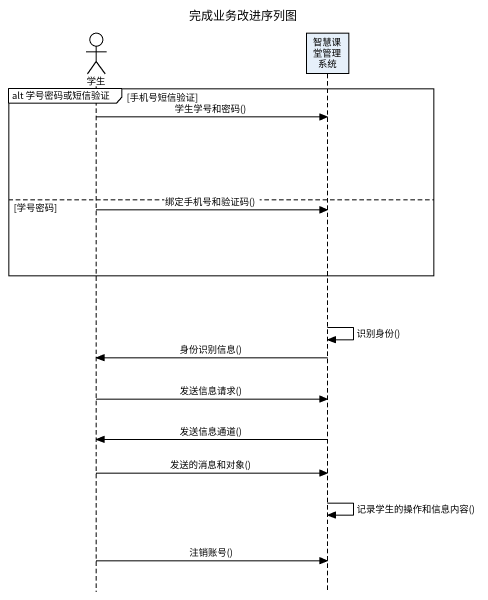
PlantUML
@startuml
title 完成业务改进序列图
hide footbox
actor 学生
participant 智慧课堂管理系统

group alt 学号密码或短信验证 [手机号短信验证]
  学生 -> 智慧课堂管理系统 : 学生学号和密码()
else 学号密码
  学生 -> 智慧课堂管理系统 : 绑定手机号和验证码()
end
智慧课堂管理系统 -> 智慧课堂管理系统 : 识别身份()
智慧课堂管理系统 -> 学生 : 身份识别信息()
学生 -> 智慧课堂管理系统 : 发送信息请求()
智慧课堂管理系统 -> 学生 : 发送信息通道()
学生 -> 智慧课堂管理系统 : 发送的消息和对象()
智慧课堂管理系统 -> 智慧课堂管理系统 : 记录学生的操作和信息内容()
学生 -> 智慧课堂管理系统 : 注销账号()
@enduml
